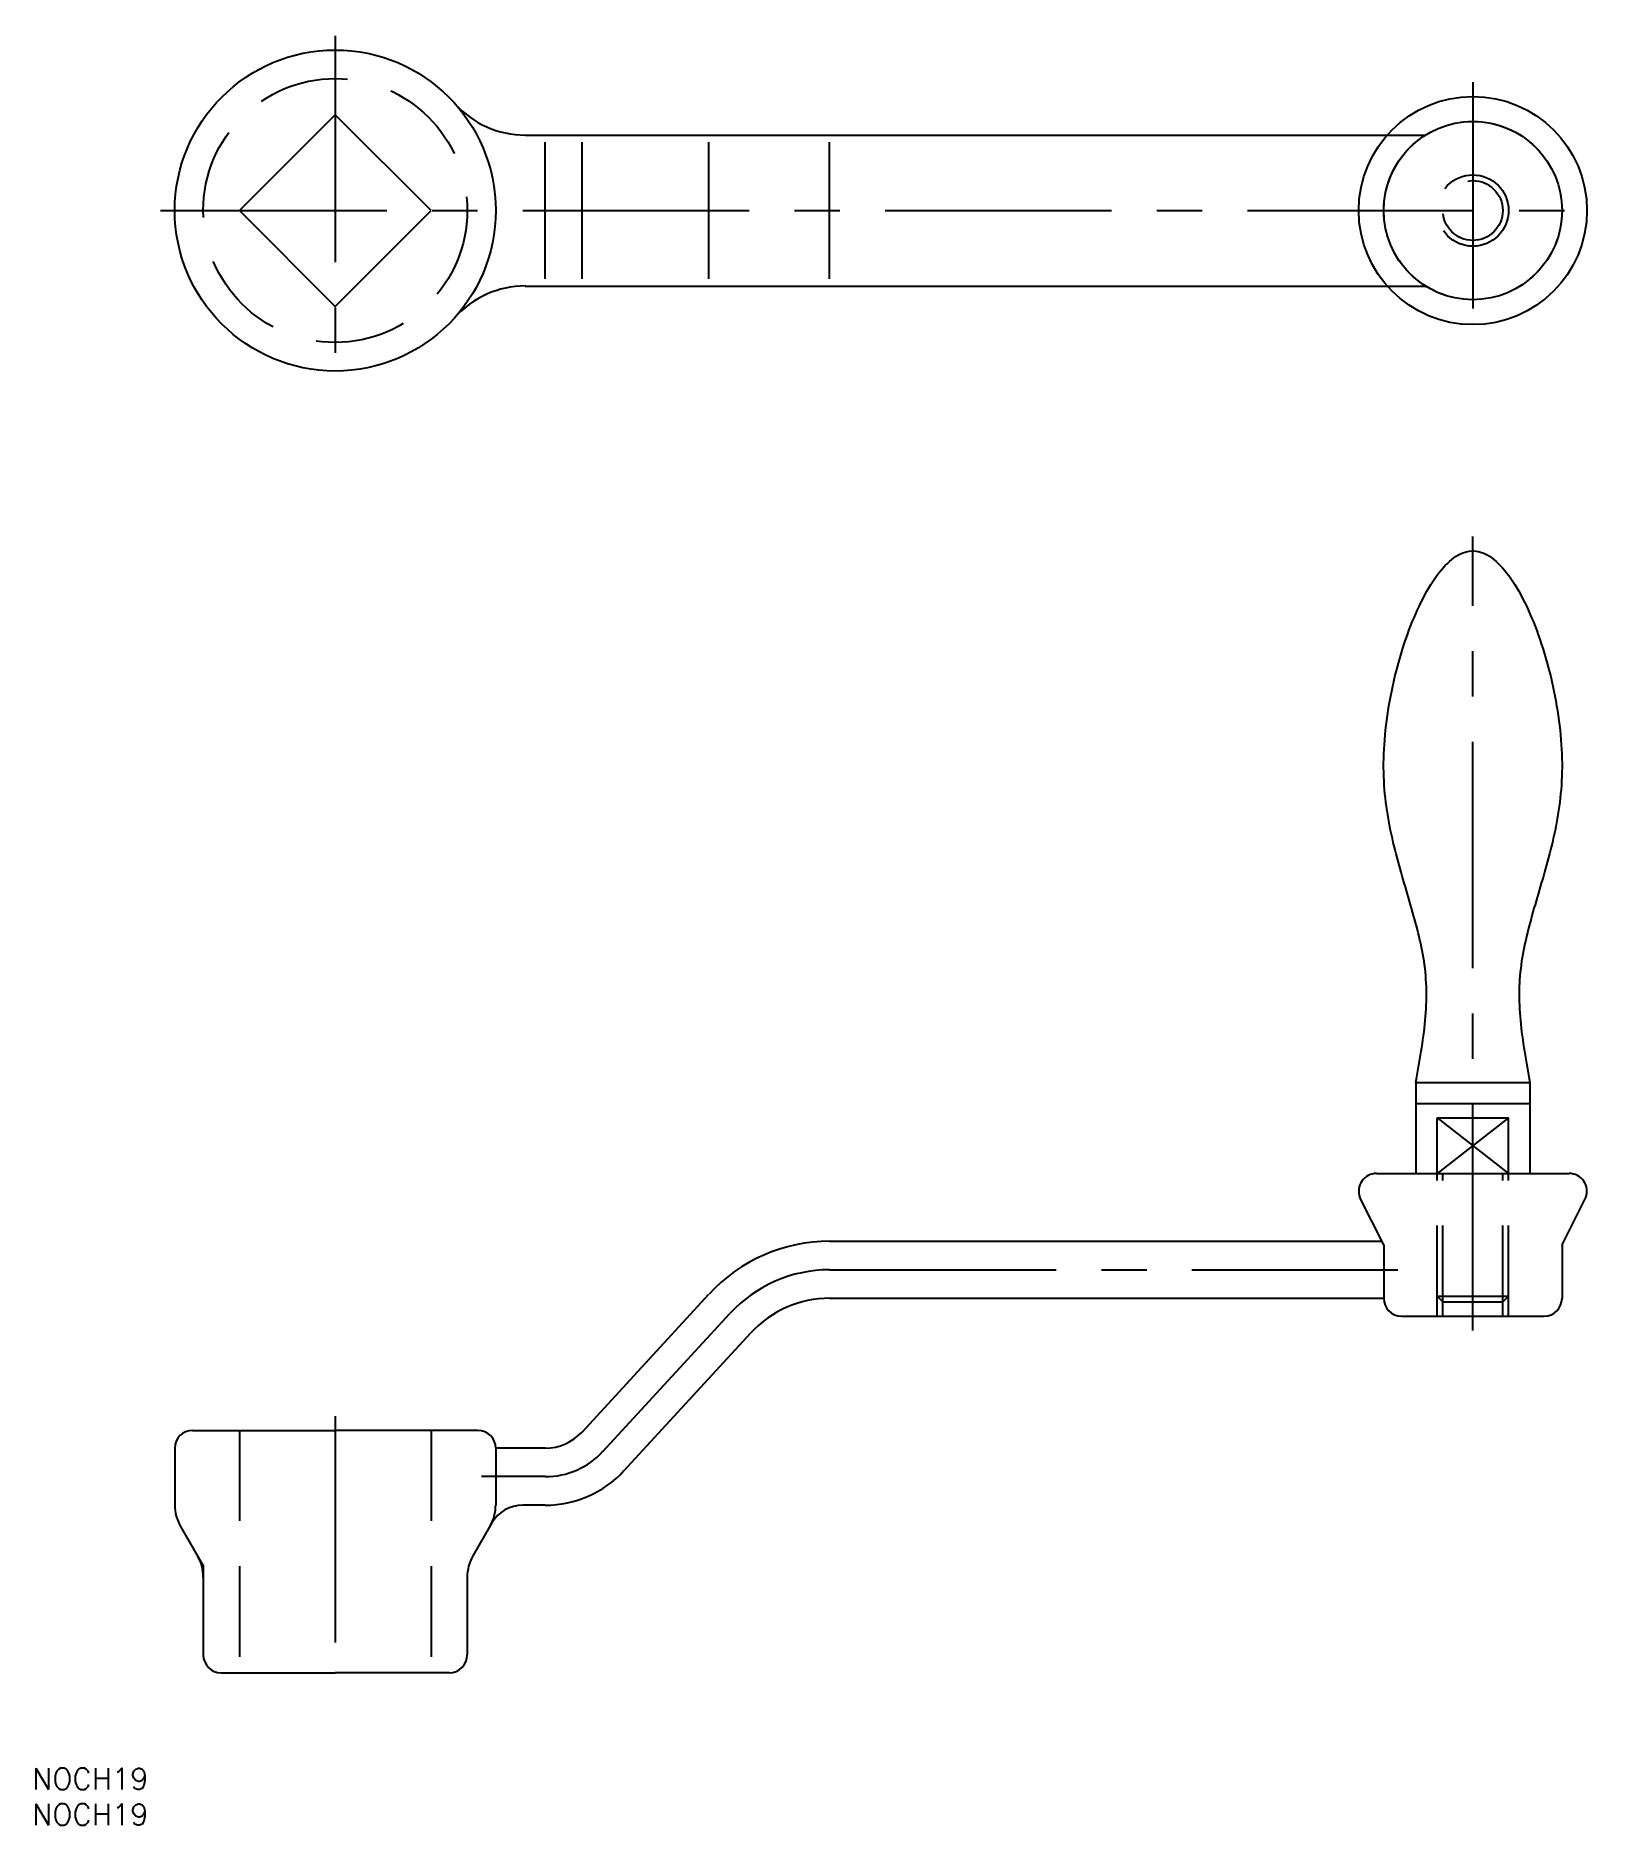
# Model space of a CAD drawing. Extents: x -42 to 177, y -226 to 24.
import ezdxf

# ---------------------------------------------------------------- set-up
doc = ezdxf.new("R2010")
doc.units = 0
doc.linetypes.add('CENTER', pattern=[50.8, 31.75, -6.35, 6.35, -6.35])
doc.linetypes.add('DASHED', pattern=[19.05, 12.7, -6.35])
doc.layers.get('0').update_dxf_attribs({"linetype": 'CONTINUOUS'})
doc.layers.add('CENTER', color=1, linetype='CONTINUOUS')
doc.styles.get("Standard").update_dxf_attribs({"font": 'txt.shx', "height": 3, "bigfont": 'bigfont.shx'})

msp = doc.modelspace()

# ---------------------------------------------------------------- linework, layer by layer
at = {"color": 7, "linetype": 'CONTINUOUS'}
for p, q in [((0, 13.44), (-13.44, 0)), ((13.44, 0), (0, 13.44)), ((26.64, 10.59), (147.5, 10.59)), ((29.45, -9.59), (29.45, 9.59)), ((34.6, -9.59), (34.6, 9.59)), ((52.4, -9.59), (52.4, 9.59)), ((69.32, -9.59), (69.32, 9.59)), ((-13.44, 0), (0, -13.44)), ((0, -13.44), (13.44, 0)), ((26.64, -10.59), (147.5, -10.59)), ((151.5, -122.26), (167.5, -122.26)), ((151.5, -122.26), (151.5, -135.01)), ((167.5, -122.26), (167.5, -135.01)), ((151.5, -125.21), (167.5, -125.21)), ((154.5, -127.21), (164.5, -127.21)), ((154.5, -135.01), (154.5, -127.21)), ((164.5, -135.01), (164.5, -127.21)), ((145.99, -135.01), (173, -135.01)), ((151.5, -135.01), (167.5, -135.01)), ((147, -145.02), (143.65, -138.38)), ((172, -145.02), (175.34, -138.38)), ((69.32, -144.51), (146.74, -144.51)), ((147, -145.02), (147, -152.52)), ((172, -145.02), (172, -152.52)), ((34.6, -171.26), (52.4, -151.93)), ((69.32, -152.51), (147, -152.51)), ((149.5, -155.02), (169.5, -155.02)), ((40.48, -176.68), (58.28, -157.35)), ((-20, -171.02), (0, -171.02)), ((20, -171.02), (0, -171.02)), ((-22.5, -173.52), (-22.5, -181.48)), ((29.42, -173.51), (22.5, -173.51)), ((22.5, -173.52), (22.5, -181.48)), ((29.45, -181.51), (26.3, -181.51)), ((-21.7, -184.48), (-18.5, -190.02)), ((21.97, -184.01), (19.3, -188.63)), ((-18.5, -190.02), (-18.5, -202.51)), ((18.5, -191.63), (18.5, -202.51)), ((-16, -205.01), (0, -205.01)), ((16, -205.01), (0, -205.01))]:
    msp.add_line(p, q, dxfattribs=at)
at = {"color": 3, "linetype": 'DASHED'}
for p, q in [((147.5, 10.59), (152.85, 10.59)), ((147.5, -10.59), (152.85, -10.59)), ((154.5, -155.02), (154.5, -135.01)), ((155.31, -155.02), (155.31, -135.01)), ((163.68, -155.02), (163.68, -135.01)), ((164.5, -155.02), (164.5, -135.01)), ((154.5, -152.2), (164.5, -152.2)), ((155.31, -153.01), (154.5, -152.2)), ((155.31, -153.01), (163.68, -153.01)), ((163.68, -153.01), (164.5, -152.2)), ((-13.44, -171.02), (-13.44, -205.01)), ((13.44, -171.02), (13.44, -205.01))]:
    msp.add_line(p, q, dxfattribs=at)
at = {"color": 3, "linetype": 'CONTINUOUS'}
for p, q in [((154.5, -127.21), (164.5, -135.01)), ((164.5, -127.21), (154.5, -135.01))]:
    msp.add_line(p, q, dxfattribs=at)
at = {"color": 7, "linetype": 'CONTINUOUS'}
msp.add_polyline3d([(151.5, -122.26, 0), (151.6, -121.72, 0), (151.69, -121.17, 0), (151.79, -120.62, 0), (151.89, -120.07, 0), (151.98, -119.52, 0), (152.08, -118.97, 0), (152.17, -118.43, 0), (152.26, -117.88, 0), (152.34, -117.33, 0), (152.42, -116.79, 0), (152.5, -116.25, 0), (152.58, -115.7, 0), (152.65, -115.16, 0), (152.71, -114.62, 0), (152.77, -114.09, 0), (152.82, -113.55, 0), (152.87, -113.01, 0), (152.91, -112.48, 0), (152.95, -111.95, 0), (152.97, -111.42, 0), (152.99, -110.9, 0), (153.01, -110.37, 0), (153.01, -109.85, 0), (153, -109.33, 0), (152.99, -108.81, 0), (152.97, -108.3, 0), (152.93, -107.79, 0), (152.89, -107.28, 0), (152.84, -106.77, 0), (152.79, -106.27, 0), (152.72, -105.76, 0), (152.65, -105.26, 0), (152.57, -104.76, 0), (152.48, -104.26, 0), (152.39, -103.76, 0), (152.29, -103.27, 0), (152.19, -102.77, 0), (152.08, -102.28, 0), (151.97, -101.78, 0), (151.85, -101.29, 0), (151.73, -100.79, 0), (151.6, -100.3, 0), (151.47, -99.8, 0), (151.34, -99.31, 0), (151.2, -98.82, 0), (151.06, -98.32, 0), (150.92, -97.82, 0), (150.78, -97.33, 0), (150.63, -96.83, 0), (150.48, -96.33, 0), (150.33, -95.83, 0), (150.19, -95.33, 0), (150.04, -94.82, 0), (149.89, -94.32, 0), (149.74, -93.81, 0), (149.59, -93.3, 0), (149.44, -92.78, 0), (149.3, -92.27, 0), (149.15, -91.75, 0), (149.01, -91.23, 0), (148.87, -90.71, 0), (148.73, -90.18, 0), (148.6, -89.65, 0), (148.46, -89.12, 0), (148.33, -88.58, 0), (148.21, -88.04, 0), (148.09, -87.49, 0), (147.97, -86.94, 0), (147.86, -86.39, 0), (147.76, -85.83, 0), (147.66, -85.27, 0), (147.56, -84.7, 0), (147.47, -84.13, 0), (147.39, -83.55, 0), (147.31, -82.97, 0), (147.24, -82.38, 0), (147.18, -81.79, 0), (147.13, -81.19, 0), (147.08, -80.59, 0), (147.05, -79.97, 0), (147.02, -79.36, 0), (147, -78.73, 0), (146.99, -78.1, 0), (146.99, -77.47, 0), (147, -76.82, 0), (147.02, -76.17, 0), (147.05, -75.52, 0), (147.09, -74.85, 0), (147.14, -74.19, 0), (147.2, -73.51, 0), (147.27, -72.84, 0), (147.34, -72.16, 0), (147.43, -71.48, 0), (147.53, -70.8, 0), (147.63, -70.11, 0), (147.74, -69.43, 0), (147.86, -68.74, 0), (147.99, -68.06, 0), (148.13, -67.38, 0), (148.27, -66.69, 0), (148.42, -66.02, 0), (148.58, -65.34, 0), (148.75, -64.67, 0), (148.92, -64, 0), (149.1, -63.34, 0), (149.29, -62.68, 0), (149.48, -62.03, 0), (149.68, -61.38, 0), (149.89, -60.74, 0), (150.1, -60.11, 0), (150.32, -59.49, 0), (150.54, -58.88, 0), (150.77, -58.27, 0), (151.01, -57.68, 0), (151.25, -57.1, 0), (151.49, -56.53, 0), (151.74, -55.97, 0), (152, -55.43, 0), (152.26, -54.89, 0), (152.52, -54.38, 0), (152.78, -53.87, 0), (153.06, -53.38, 0), (153.33, -52.91, 0), (153.61, -52.45, 0), (153.89, -52.02, 0), (154.17, -51.59, 0), (154.46, -51.19, 0), (154.75, -50.81, 0), (155.05, -50.44, 0), (155.34, -50.1, 0), (155.64, -49.77, 0), (155.94, -49.47, 0), (156.24, -49.19, 0), (156.55, -48.93, 0), (156.85, -48.69, 0), (157.16, -48.48, 0), (157.47, -48.29, 0), (157.78, -48.13, 0), (158.09, -48, 0), (158.4, -47.88, 0), (158.71, -47.8, 0), (159.03, -47.74, 0), (159.34, -47.72, 0), (159.65, -47.72, 0), (159.97, -47.74, 0), (160.28, -47.8, 0), (160.59, -47.88, 0), (160.9, -48, 0), (161.21, -48.13, 0), (161.52, -48.29, 0), (161.83, -48.48, 0), (162.14, -48.69, 0), (162.44, -48.93, 0), (162.75, -49.19, 0), (163.05, -49.47, 0), (163.35, -49.77, 0), (163.65, -50.1, 0), (163.95, -50.44, 0), (164.24, -50.81, 0), (164.53, -51.19, 0), (164.82, -51.59, 0), (165.1, -52.02, 0), (165.38, -52.45, 0), (165.66, -52.91, 0), (165.94, -53.38, 0), (166.21, -53.87, 0), (166.47, -54.38, 0), (166.74, -54.89, 0), (167, -55.43, 0), (167.25, -55.97, 0), (167.5, -56.53, 0), (167.74, -57.1, 0), (167.98, -57.68, 0), (168.22, -58.27, 0), (168.45, -58.88, 0), (168.67, -59.49, 0), (168.89, -60.11, 0), (169.1, -60.74, 0), (169.31, -61.38, 0), (169.51, -62.03, 0), (169.7, -62.68, 0), (169.89, -63.34, 0), (170.07, -64, 0), (170.24, -64.67, 0), (170.41, -65.34, 0), (170.57, -66.02, 0), (170.72, -66.69, 0), (170.86, -67.38, 0), (171, -68.06, 0), (171.13, -68.74, 0), (171.25, -69.43, 0), (171.36, -70.11, 0), (171.47, -70.8, 0), (171.56, -71.48, 0), (171.65, -72.16, 0), (171.73, -72.84, 0), (171.79, -73.51, 0), (171.85, -74.19, 0), (171.9, -74.85, 0), (171.94, -75.52, 0), (171.97, -76.17, 0), (171.99, -76.82, 0), (172, -77.47, 0), (172, -78.1, 0), (171.99, -78.73, 0), (171.97, -79.36, 0), (171.94, -79.97, 0), (171.91, -80.59, 0), (171.86, -81.19, 0), (171.81, -81.79, 0), (171.75, -82.38, 0), (171.68, -82.97, 0), (171.6, -83.55, 0), (171.52, -84.13, 0), (171.43, -84.7, 0), (171.34, -85.27, 0), (171.24, -85.83, 0), (171.13, -86.39, 0), (171.02, -86.94, 0), (170.9, -87.49, 0), (170.78, -88.04, 0), (170.66, -88.58, 0), (170.53, -89.12, 0), (170.4, -89.65, 0), (170.26, -90.18, 0), (170.12, -90.71, 0), (169.98, -91.23, 0), (169.84, -91.75, 0), (169.69, -92.27, 0), (169.55, -92.78, 0), (169.4, -93.3, 0), (169.25, -93.81, 0), (169.1, -94.32, 0), (168.95, -94.82, 0), (168.81, -95.33, 0), (168.66, -95.83, 0), (168.51, -96.33, 0), (168.36, -96.83, 0), (168.22, -97.33, 0), (168.07, -97.82, 0), (167.93, -98.32, 0), (167.79, -98.82, 0), (167.66, -99.31, 0), (167.52, -99.8, 0), (167.39, -100.3, 0), (167.26, -100.79, 0), (167.14, -101.29, 0), (167.02, -101.78, 0), (166.91, -102.28, 0), (166.8, -102.77, 0), (166.7, -103.27, 0), (166.6, -103.76, 0), (166.51, -104.26, 0), (166.42, -104.76, 0), (166.34, -105.26, 0), (166.27, -105.76, 0), (166.21, -106.27, 0), (166.15, -106.77, 0), (166.1, -107.28, 0), (166.06, -107.79, 0), (166.03, -108.3, 0), (166, -108.81, 0), (165.99, -109.33, 0), (165.98, -109.85, 0), (165.99, -110.37, 0), (166, -110.9, 0), (166.02, -111.42, 0), (166.04, -111.95, 0), (166.08, -112.48, 0), (166.12, -113.01, 0), (166.17, -113.55, 0), (166.22, -114.09, 0), (166.28, -114.62, 0), (166.34, -115.16, 0), (166.41, -115.7, 0), (166.49, -116.25, 0), (166.57, -116.79, 0), (166.65, -117.33, 0), (166.73, -117.88, 0), (166.82, -118.43, 0), (166.91, -118.97, 0), (167.01, -119.52, 0), (167.1, -120.07, 0), (167.2, -120.62, 0), (167.3, -121.17, 0), (167.4, -121.72, 0), (167.5, -122.26, 0)], dxfattribs=at)
for centre, radius in [((0, 0), 22.5), ((159.5, 0), 16), ((159.5, 0), 12.5)]:
    msp.add_circle(centre, radius, dxfattribs=at)
at = {"color": 3, "linetype": 'DASHED'}
for centre, radius in [((0, 0), 18.5), ((159.5, 0), 12.5), ((159.5, 0), 5), ((159.5, 0), 4.19)]:
    msp.add_circle(centre, radius, dxfattribs=at)
at = {"color": 7, "linetype": 'CONTINUOUS'}
for centre, radius, start, end in [((26.64, 23.82), 13.24, 221.8103, 270), ((26.64, -23.82), 13.24, 90, 138.1897), ((145.99, -137.51), 2.5, 90, 200.3029), ((173, -137.51), 2.5, 339.6971, 90), ((69.32, -167.51), 23, 90, 137.3479), ((69.32, -167.51), 15, 90, 137.3479), ((149.5, -152.52), 2.5, 180, 270), ((169.5, -152.52), 2.5, 270, 0), ((-20, -173.52), 2.5, 90, 180), ((20, -173.52), 2.5, 0, 90), ((29.45, -166.51), 7, 270, 317.3479), ((29.45, -166.51), 15, 270, 317.3479), ((-16.5, -181.48), 6, 180, 210), ((16.5, -181.48), 6, 330, 0), ((26.3, -186.51), 5, 90, 150), ((-24.5, -191.63), 6, 0, 30), ((24.5, -191.63), 6, 150, 180), ((-16, -202.51), 2.5, 180, 270), ((16, -202.51), 2.5, 270, 0)]:
    msp.add_arc(centre, radius, start, end, dxfattribs=at)
at = {"layer": 'CENTER', "color": 1, "linetype": 'CENTER'}
for p, q in [((0, 24.5), (0, -24.5)), ((159.5, 18), (159.5, -18)), ((-24.5, 0), (177.5, 0)), ((159.5, -157.02), (159.5, -45.72)), ((69.32, -148.51), (149, -148.51)), ((37.54, -173.97), (55.34, -154.64)), ((0, -169.02), (0, -207.01)), ((29.45, -177.51), (20.5, -177.51))]:
    msp.add_line(p, q, dxfattribs=at)
for centre, radius, start, end in [((69.32, -167.51), 19, 90, 137.3479), ((29.45, -166.51), 11, 270, 317.3479)]:
    msp.add_arc(centre, radius, start, end, dxfattribs=at)

# ---------------------------------------------------------------- texts
at = {"color": 7, "linetype": 'CONTINUOUS'}
for p in [(-42.5, -221.38), (-42.5, -226.38)]:
    msp.add_text('NOCH19', height=3, dxfattribs=at).set_placement(p)

doc.saveas('drawing.dxf')
